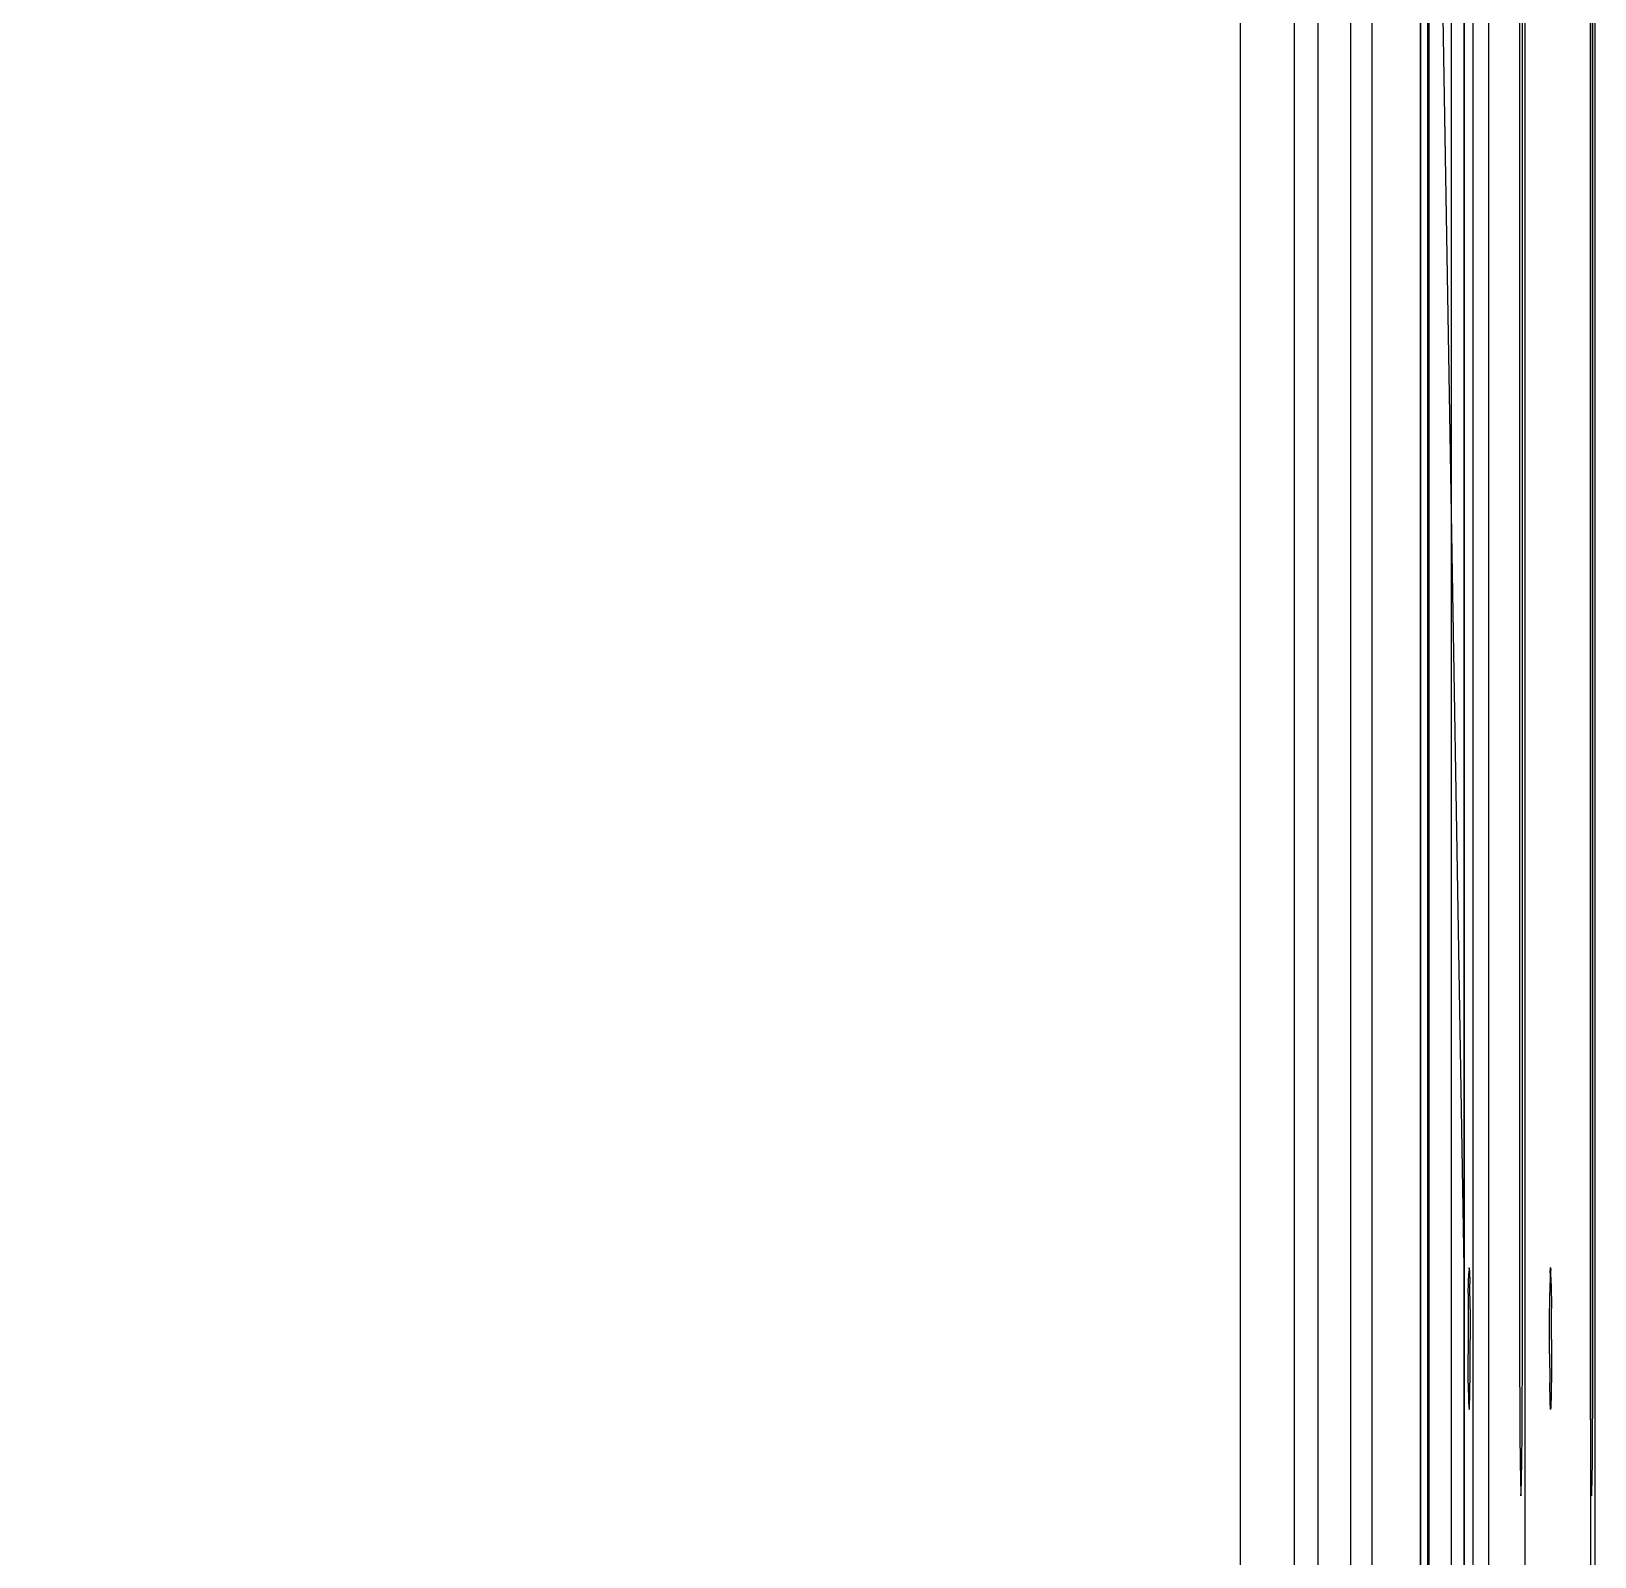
# Model space of a CAD drawing. Extents: x 2903 to 3133, y -1117 to -811.
# Drawn here: x 3055.8 to 3133.3, y -962 to -886.4 of the extents above; entities that cross this region are included whole.
import ezdxf

# ---------------------------------------------------------------- set-up
doc = ezdxf.new("R2010")
doc.units = 0
doc.header["$MEASUREMENT"] = 0
for name, color, linetype in [('Layer1', 252, 'CONTINUOUS'), ('Layer2', 252, 'CONTINUOUS'), ('Layer3', 254, 'CONTINUOUS')]:
    doc.layers.add(name, color=color, linetype=linetype)

msp = doc.modelspace()

# ---------------------------------------------------------------- linework, layer by layer
at = {"layer": 'Layer1', "linetype": 'Continuous'}
for points, invisible_edges in [([(3132.227, -1113.873, 221.005), (3126.853, -1082.669, 221.005), (3126.853, -845.086, 221.005), (3132.227, -813.881, 221.005)], 15), ([(3132.227, -813.881, 221.005), (3128.228, -813.881, 221.005), (3128.228, -950.97, 221.005), (3132.227, -950.97, 221.005)], 15), ([(3132.613, -1113.874, 220.928), (3132.226, -1113.874, 221.005), (3132.226, -813.881, 221.005), (3132.613, -813.881, 220.928)], 15), ([(3132.613, -950.97, 220.928), (3132.227, -950.97, 221.005), (3132.227, -813.881, 221.005), (3132.613, -813.881, 220.928)], 15), ([(3132.613, -813.881, 220.928), (3132.94, -813.881, 220.708), (3132.94, -1113.874, 220.708), (3132.613, -1113.874, 220.928)], 15), ([(3132.613, -813.881, 220.928), (3132.94, -813.881, 220.708), (3132.94, -950.97, 220.708), (3132.613, -950.97, 220.928)], 15), ([(3132.94, -1113.874, 220.708), (3133.157, -1113.874, 220.379), (3133.157, -813.881, 220.379), (3132.94, -813.881, 220.708)], 15), ([(3132.94, -950.97, 220.708), (3132.94, -813.881, 220.708), (3133.157, -813.881, 220.379), (3133.157, -950.97, 220.379)], 15), ([(3133.157, -813.881, 220.379), (3133.231, -813.881, 219.993), (3133.231, -1113.874, 219.993), (3133.157, -1113.874, 220.379)], 15), ([(3133.157, -950.97, 220.379), (3133.157, -813.881, 220.379), (3133.231, -813.881, 219.993), (3133.231, -950.97, 219.993)], 15), ([(3132.087, -829.763, 202.932), (3127.373, -829.763, 202.932), (3127.373, -949.619, 202.932), (3129.223, -949.619, 202.932)], 15), ([(3132.586, -829.778, 203.065), (3132.087, -829.763, 202.932), (3129.223, -949.619, 202.932), (3132.087, -950.97, 202.932)], 15), ([(3129.597, -950.97, 203.928), (3129.738, -950.97, 219.993), (3129.738, -829.869, 219.993), (3129.597, -829.869, 203.928)], 5), ([(3132.087, -950.97, 202.932), (3132.454, -950.97, 203.002), (3132.953, -829.816, 203.429), (3132.586, -829.778, 203.065)], 15), ([(3132.953, -829.816, 203.429), (3132.953, -829.816, 203.429), (3132.586, -950.97, 203.065), (3132.454, -950.97, 203.002)], 15), ([(3132.793, -950.97, 203.223), (3132.793, -950.97, 203.223), (3132.586, -950.97, 203.065), (3132.953, -829.816, 203.429)], 15), ([(3132.793, -950.97, 203.223), (3132.953, -950.97, 203.429), (3133.091, -829.869, 203.928), (3132.953, -829.816, 203.429)], 15), ([(3133.091, -829.869, 203.928), (3133.091, -829.869, 203.928), (3133.091, -950.97, 203.928), (3132.953, -950.97, 203.429)], 15), ([(3133.091, -950.97, 203.928), (3133.231, -950.97, 219.993), (3133.231, -829.869, 219.993), (3133.091, -829.869, 203.928)], 5), ([(3038.153, -831.975, 2.257), (3096.574, -831.972, 2.257), (3038.153, -1095.783, 2.257)], 15), ([(3038.153, -1095.783, 2.257), (3096.575, -1095.783, 2.257), (3096.574, -831.972, 2.257)], 15), ([(3096.574, -831.972, 2.257), (3115.484, -964.024, 2.257), (3096.575, -1095.783, 2.257)], 15), ([(3115.484, -964.024, 2.257), (3115.483, -926.121, 2.257), (3096.574, -831.972, 2.257)], 15), ([(3096.574, -831.972, 2.257), (3115.479, -849.929, 2.257), (3115.483, -926.121, 2.257)], 15), ([(3121.723, -1084.623, 127.493), (3122.81, -1087.048, 130.484), (3122.81, -840.821, 130.482), (3121.723, -843.13, 127.493)], 15), ([(3122.81, -840.821, 130.482), (3124.709, -843.256, 192.624), (3124.71, -1084.499, 192.624), (3122.81, -1087.051, 130.484)], 15), ([(3121.723, -843.13, 127.493), (3121.723, -1084.623, 127.493), (3120.165, -1082.011, 88.684), (3120.165, -845.741, 88.684)], 15), ([(3127.125, -1082.669, 202.631), (3124.71, -1084.499, 192.624), (3124.709, -843.256, 192.624), (3127.125, -845.086, 202.631)], 15), ([(3131.817, -843.881, 202.631), (3131.817, -843.881, 202.631), (3127.125, -845.086, 202.631), (3127.125, -1082.669, 202.631)], 15), ([(3127.298, -950.97, 220.379), (3127.224, -950.97, 219.993), (3127.224, -844.705, 219.993), (3127.284, -844.705, 220.342)], 15), ([(3127.515, -844.705, 220.708), (3127.284, -844.705, 220.342), (3127.298, -950.97, 220.38), (3127.515, -950.97, 220.708)], 15), ([(3127.842, -950.97, 220.928), (3127.515, -950.97, 220.708), (3127.515, -844.705, 220.708), (3127.879, -844.705, 220.943)], 15), ([(3128.228, -844.705, 221.005), (3127.879, -844.705, 220.943), (3127.842, -950.97, 220.928), (3128.228, -950.97, 221.005)], 15), ([(3125.117, -845.087, 221.005), (3127.125, -845.086, 202.631), (3127.125, -947.669, 202.631), (3126.995, -947.693, 212.038)], 15), ([(3126.853, -947.694, 221.005), (3126.853, -947.694, 221.005), (3125.117, -845.087, 221.005), (3126.853, -845.086, 221.005)], 15), ([(3126.995, -947.693, 212.038), (3126.995, -947.693, 212.038), (3126.853, -947.694, 221.005), (3125.117, -845.087, 221.005)], 10), ([(3119.007, -1081.654, 84.87), (3119.007, -846.099, 84.87), (3117.475, -848.667, 46.709), (3117.475, -1079.086, 46.709)], 15), ([(3119.007, -846.099, 84.87), (3120.165, -845.741, 88.684), (3120.165, -1082.011, 88.684), (3119.007, -1081.654, 84.87)], 15), ([(3115.479, -849.926, 21.199), (3115.479, -1077.826, 21.199), (3116.211, -1079.217, 42.807), (3116.211, -848.536, 42.807)], 15), ([(3116.211, -1079.217, 42.807), (3117.475, -1079.086, 46.709), (3117.475, -848.667, 46.709), (3116.211, -848.536, 42.807)], 15), ([(3115.479, -849.926, 21.083), (3115.479, -1077.826, 21.083), (3115.479, -1077.826, 2.257), (3115.479, -849.926, 2.257)], 15), ([(3126.853, -947.693, 221.005), (3126.853, -980.352, 221.005), (3126.943, -976.882, 215.552), (3126.943, -951.139, 215.552)], 14), ([(3126.853, -947.693, 221.005), (3126.853, -947.693, 221.005), (3126.949, -949.559, 215.141), (3126.943, -951.164, 215.552)], 15), ([(3126.853, -947.693, 221.005), (3126.853, -947.693, 221.005), (3126.962, -948.474, 214.247), (3126.949, -949.559, 215.141)], 15), ([(3126.995, -947.693, 212.038), (3126.982, -947.795, 212.876), (3126.962, -948.474, 214.247), (3126.853, -947.693, 221.005)], 15), ([(3126.982, -947.795, 212.876), (3131.017, -947.782, 212.876), (3130.997, -948.462, 214.247), (3126.962, -948.474, 214.247)], 15), ([(3131.03, -947.681, 212.038), (3131.017, -947.782, 212.876), (3126.982, -947.795, 212.876), (3126.995, -947.693, 212.038)], 15), ([(3127.125, -947.669, 202.631), (3127.125, -947.669, 202.631), (3127.018, -948.061, 210.472), (3126.995, -947.693, 212.038)], 15), ([(3126.995, -947.693, 212.038), (3127.018, -948.061, 210.472), (3131.052, -948.049, 210.472), (3131.03, -947.681, 212.038)], 15), ([(3127.046, -950.445, 208.608), (3127.035, -949.007, 209.298), (3127.018, -948.061, 210.472), (3127.125, -947.669, 202.631)], 15), ([(3127.125, -947.669, 202.631), (3127.046, -950.445, 208.608), (3127.046, -977.6, 208.608), (3127.142, -980.352, 202.361)], 15), ([(3127.077, -947.959, 210.705), (3131.112, -947.946, 210.705), (3131.131, -947.684, 212.037), (3127.096, -947.696, 212.037)], 5), ([(3131.131, -947.684, 212.037), (3131.145, -947.804, 212.948), (3127.11, -947.816, 212.948), (3127.096, -947.696, 212.037)], 10), ([(3130.346, -947.693, 221.005), (3130.346, -980.352, 221.005), (3130.436, -976.882, 215.552), (3130.436, -951.139, 215.552)], 15), ([(3130.618, -947.669, 202.631), (3130.539, -950.445, 208.608), (3130.539, -977.6, 208.608), (3130.635, -980.352, 202.361)], 15), ([(3126.949, -949.559, 215.141), (3126.962, -948.474, 214.247), (3130.997, -948.462, 214.247), (3130.984, -949.547, 215.141)], 15), ([(3127.018, -948.061, 210.472), (3127.035, -949.007, 209.298), (3131.07, -948.995, 209.298), (3131.052, -948.049, 210.472)], 15), ([(3131.092, -948.916, 209.365), (3127.057, -948.929, 209.365), (3127.077, -947.959, 210.705), (3131.112, -947.946, 210.705)], 5), ([(3131.145, -947.804, 212.948), (3127.11, -947.816, 212.948), (3127.13, -948.494, 214.267), (3131.164, -948.482, 214.267)], 5), ([(3131.164, -948.482, 214.267), (3131.178, -949.714, 215.223), (3127.144, -949.726, 215.223), (3127.13, -948.494, 214.267)], 10), ([(3127.046, -950.445, 208.608), (3127.035, -949.007, 209.298), (3131.07, -948.995, 209.298), (3131.08, -950.433, 208.608)], 15), ([(3127.057, -948.929, 209.365), (3127.046, -950.445, 208.608), (3131.08, -950.433, 208.608), (3131.092, -948.916, 209.365)], 10), ([(3126.943, -951.164, 215.552), (3126.949, -949.559, 215.141), (3130.984, -949.547, 215.141), (3130.978, -951.151, 215.552)], 15), ([(3131.183, -951.242, 215.551), (3131.178, -949.714, 215.223), (3127.144, -949.726, 215.223), (3127.149, -951.254, 215.551)], 10), ([(3127.373, -949.619, 202.932), (3127.373, -949.619, 202.932), (3129.224, -952.208, 203.018), (3127.373, -952.613, 202.981)], 15), ([(3127.373, -949.619, 202.932), (3127.373, -949.619, 202.932), (3129.224, -952.208, 203.018)], 15), ([(3127.373, -949.619, 202.932), (3127.373, -949.619, 202.932), (3129.223, -949.619, 202.932), (3129.224, -952.208, 203.018)], 15), ([(3132.088, -952.734, 203.111), (3132.087, -950.97, 202.932), (3129.223, -949.619, 202.932), (3129.224, -952.208, 203.018)], 15), ([(3131.08, -951.961, 208.608), (3131.08, -950.433, 208.608), (3127.046, -950.445, 208.608), (3127.046, -951.973, 208.608)], 15), ([(3127.046, -950.445, 208.608), (3127.046, -951.973, 208.607), (3131.08, -951.961, 208.607), (3131.08, -950.433, 208.608)], 10), ([(3126.943, -951.164, 215.552), (3126.948, -952.692, 215.223), (3130.983, -952.679, 215.223), (3130.978, -951.151, 215.552)], 15), ([(3126.948, -975.354, 215.223), (3126.943, -976.882, 215.552), (3126.943, -951.164, 215.552), (3126.948, -952.692, 215.223)], 15), ([(3131.183, -951.242, 215.551), (3131.177, -952.847, 215.141), (3127.143, -952.859, 215.141), (3127.149, -951.254, 215.551)], 10), ([(3127.298, -950.97, 220.379), (3127.224, -950.97, 219.993), (3127.226, -952.687, 219.807), (3127.294, -952.61, 220.199)], 15), ([(3127.515, -950.97, 220.708), (3127.298, -950.97, 220.379), (3127.294, -952.61, 220.199), (3127.517, -952.677, 220.536)], 15), ([(3127.842, -950.97, 220.928), (3127.858, -952.721, 220.757), (3127.517, -952.677, 220.536), (3127.515, -950.97, 220.708)], 15), ([(3128.228, -950.97, 221.005), (3128.23, -952.734, 220.827), (3127.858, -952.721, 220.757), (3127.842, -950.97, 220.928)], 15), ([(3132.227, -950.97, 221.005), (3132.225, -952.734, 220.827), (3128.23, -952.734, 220.827), (3128.228, -950.97, 221.005)], 15), ([(3129.597, -950.97, 203.928), (3129.599, -952.767, 204.131), (3129.736, -952.687, 219.807), (3129.738, -950.97, 219.993)], 10), ([(3130.441, -975.354, 215.223), (3130.436, -976.882, 215.552), (3130.436, -951.164, 215.552), (3130.441, -952.692, 215.223)], 15), ([(3132.088, -952.734, 203.111), (3132.088, -952.734, 203.111), (3132.087, -950.97, 202.932), (3132.454, -950.97, 203.002)], 15), ([(3132.088, -952.734, 203.111), (3132.088, -952.734, 203.111), (3132.456, -952.72, 203.179), (3132.454, -950.97, 203.002)], 15), ([(3132.613, -950.97, 220.928), (3132.597, -952.721, 220.757), (3132.225, -952.734, 220.827), (3132.227, -950.97, 221.005)], 15), ([(3132.454, -950.97, 203.002), (3132.454, -950.97, 203.002), (3132.586, -950.97, 203.065), (3132.456, -952.72, 203.179)], 15), ([(3132.456, -952.72, 203.179), (3132.456, -952.72, 203.179), (3132.795, -952.676, 203.396), (3132.586, -950.97, 203.065)], 15), ([(3132.586, -950.97, 203.065), (3132.586, -950.97, 203.065), (3132.793, -950.97, 203.223), (3132.795, -952.676, 203.396)], 15), ([(3132.94, -950.97, 220.708), (3132.938, -952.677, 220.536), (3132.597, -952.721, 220.757), (3132.613, -950.97, 220.928)], 15), ([(3132.795, -952.676, 203.396), (3132.795, -952.676, 203.396), (3132.953, -950.97, 203.429), (3132.793, -950.97, 203.223)], 15), ([(3132.795, -952.676, 203.396), (3132.795, -952.676, 203.396), (3132.953, -950.97, 203.429), (3133.019, -952.61, 203.726)], 15), ([(3132.938, -952.677, 220.536), (3133.161, -952.61, 220.199), (3133.157, -950.97, 220.379), (3132.94, -950.97, 220.708)], 15), ([(3132.953, -950.97, 203.429), (3132.953, -950.97, 203.429), (3133.091, -950.97, 203.928), (3133.019, -952.61, 203.726)], 15), ([(3133.019, -952.61, 203.726), (3133.019, -952.61, 203.726), (3133.091, -950.97, 203.928), (3133.092, -952.767, 204.131)], 15), ([(3133.091, -950.97, 203.928), (3133.092, -952.767, 204.131), (3133.229, -952.687, 219.807), (3133.231, -950.97, 219.993)], 10), ([(3133.161, -952.61, 220.199), (3133.229, -952.687, 219.807), (3133.231, -950.97, 219.993), (3133.157, -950.97, 220.379)], 15), ([(3127.034, -953.465, 209.366), (3127.046, -951.949, 208.608), (3127.046, -976.072, 208.608), (3127.034, -974.556, 209.366)], 15), ([(3131.069, -953.477, 209.366), (3131.08, -951.961, 208.608), (3127.046, -951.973, 208.608), (3127.034, -953.489, 209.366)], 15), ([(3127.034, -953.489, 209.366), (3127.046, -951.973, 208.608), (3127.046, -976.096, 208.608), (3127.034, -974.58, 209.366)], 15), ([(3131.08, -951.961, 208.607), (3131.091, -953.399, 209.298), (3127.057, -953.411, 209.298), (3127.046, -951.973, 208.607)], 10), ([(3127.373, -952.613, 202.981), (3127.373, -952.613, 202.981), (3129.224, -952.208, 203.018), (3129.226, -953.423, 203.272)], 15), ([(3129.226, -953.423, 203.272), (3132.089, -953.421, 203.278), (3132.088, -952.734, 203.111), (3129.224, -952.208, 203.018)], 15), ([(3130.527, -953.465, 209.366), (3130.539, -951.949, 208.608), (3130.539, -976.072, 208.608), (3130.527, -974.556, 209.366)], 15), ([(3126.962, -953.923, 214.268), (3126.948, -952.692, 215.223), (3130.983, -952.679, 215.223), (3130.997, -953.911, 214.268)], 15), ([(3126.948, -952.692, 215.223), (3126.962, -953.923, 214.268), (3126.962, -974.122, 214.268), (3126.948, -975.354, 215.223)], 15), ([(3126.948, -952.692, 215.223), (3126.962, -953.923, 214.268), (3126.962, -974.122, 214.268), (3126.948, -975.354, 215.223)], 15), ([(3131.177, -952.847, 215.141), (3131.164, -953.932, 214.246), (3127.13, -953.944, 214.246), (3127.143, -952.859, 215.141)], 10), ([(3127.294, -952.61, 220.199), (3127.226, -952.687, 219.807), (3127.231, -954.401, 219.223), (3127.298, -954.185, 219.717)], 15), ([(3127.298, -954.185, 219.717), (3127.521, -954.316, 220.034), (3127.517, -952.677, 220.536), (3127.294, -952.61, 220.199)], 15), ([(3127.373, -952.613, 202.981), (3127.373, -952.613, 202.981), (3127.358, -954.309, 204.655), (3127.506, -954.85, 204.337)], 15), ([(3129.229, -954.345, 203.586), (3129.229, -954.345, 203.586), (3129.226, -953.423, 203.272), (3127.373, -952.613, 202.981)], 15), ([(3129.229, -954.345, 203.586), (3127.373, -952.613, 202.981), (3128.36, -955.331, 204.054), (3129.233, -955.331, 204.054)], 15), ([(3127.373, -952.613, 202.981), (3127.855, -955.194, 204.135), (3128.252, -955.325, 204.058), (3128.36, -955.331, 204.054)], 15), ([(3127.373, -952.613, 202.981), (3127.506, -954.85, 204.337), (3127.649, -955.032, 204.23), (3127.855, -955.194, 204.135)], 15), ([(3127.521, -954.316, 220.034), (3127.862, -954.401, 220.243), (3127.858, -952.721, 220.757), (3127.517, -952.677, 220.536)], 15), ([(3127.858, -952.721, 220.757), (3128.23, -952.734, 220.827), (3128.234, -954.427, 220.309), (3127.862, -954.401, 220.243)], 15), ([(3132.225, -952.734, 220.827), (3132.221, -954.427, 220.309), (3128.234, -954.427, 220.309), (3128.23, -952.734, 220.827)], 15), ([(3129.599, -952.767, 204.131), (3129.605, -954.475, 204.733), (3129.731, -954.401, 219.223), (3129.736, -952.687, 219.807)], 10), ([(3130.441, -952.692, 215.223), (3130.455, -953.923, 214.268), (3130.455, -974.122, 214.268), (3130.441, -975.354, 215.223)], 15), ([(3132.088, -952.734, 203.111), (3132.088, -952.734, 203.111), (3132.456, -952.72, 203.179), (3132.089, -953.421, 203.278)], 15), ([(3132.456, -952.72, 203.179), (3132.456, -952.72, 203.179), (3132.089, -953.421, 203.278), (3132.46, -954.399, 203.693)], 15), ([(3132.593, -954.401, 220.243), (3132.221, -954.427, 220.309), (3132.225, -952.734, 220.827), (3132.597, -952.721, 220.757)], 15), ([(3132.456, -952.72, 203.179), (3132.456, -952.72, 203.179), (3132.795, -952.676, 203.396), (3132.46, -954.399, 203.693)], 15), ([(3132.46, -954.399, 203.693), (3132.46, -954.399, 203.693), (3132.799, -954.313, 203.896), (3132.795, -952.676, 203.396)], 15), ([(3132.938, -952.677, 220.536), (3132.597, -952.721, 220.757), (3132.593, -954.401, 220.243), (3132.934, -954.316, 220.034)], 15), ([(3132.795, -952.676, 203.396), (3132.795, -952.676, 203.396), (3133.019, -952.61, 203.726), (3132.799, -954.313, 203.896)], 15), ([(3133.019, -952.61, 203.726), (3133.019, -952.61, 203.726), (3133.023, -954.184, 204.207), (3132.799, -954.313, 203.896)], 15), ([(3133.161, -952.61, 220.199), (3132.938, -952.677, 220.536), (3132.934, -954.316, 220.034), (3133.157, -954.185, 219.717)], 15), ([(3133.019, -952.61, 203.726), (3133.019, -952.61, 203.726), (3133.092, -952.767, 204.131), (3133.023, -954.184, 204.207)], 15), ([(3133.092, -952.767, 204.131), (3133.092, -952.767, 204.131), (3133.023, -954.184, 204.207), (3133.098, -954.475, 204.733)], 15), ([(3133.092, -952.767, 204.131), (3133.098, -954.475, 204.733), (3133.224, -954.401, 219.223), (3133.229, -952.687, 219.807)], 10), ([(3133.157, -954.185, 219.717), (3133.224, -954.401, 219.223), (3133.229, -952.687, 219.807), (3133.161, -952.61, 220.199)], 15), ([(3126.981, -954.602, 212.948), (3131.016, -954.589, 212.948), (3130.997, -953.911, 214.268), (3126.962, -953.923, 214.268)], 15), ([(3126.981, -973.444, 212.948), (3126.962, -974.122, 214.268), (3126.962, -953.923, 214.268), (3126.981, -954.602, 212.948)], 15), ([(3127.034, -953.489, 209.366), (3131.069, -953.477, 209.366), (3131.049, -954.447, 210.706), (3127.015, -954.459, 210.706)], 15), ([(3127.034, -953.489, 209.366), (3127.015, -954.459, 210.706), (3127.015, -973.586, 210.706), (3127.034, -974.556, 209.366)], 15), ([(3131.108, -954.345, 210.472), (3131.091, -953.399, 209.298), (3127.057, -953.411, 209.298), (3127.074, -954.357, 210.472)], 10), ([(3131.144, -954.611, 212.876), (3127.11, -954.623, 212.876), (3127.13, -953.944, 214.246), (3131.164, -953.932, 214.246)], 5), ([(3132.089, -953.421, 203.278), (3129.226, -953.423, 203.272), (3129.229, -954.345, 203.586), (3132.092, -954.427, 203.628)], 15), ([(3130.474, -973.444, 212.948), (3130.455, -974.122, 214.268), (3130.455, -953.923, 214.268), (3130.474, -954.602, 212.948)], 15), ([(3130.527, -953.489, 209.366), (3130.508, -954.459, 210.706), (3130.508, -973.586, 210.706), (3130.527, -974.556, 209.366)], 15), ([(3132.092, -954.427, 203.628), (3132.092, -954.427, 203.628), (3132.089, -953.421, 203.278), (3132.46, -954.399, 203.693)], 15), ([(3126.995, -954.722, 212.038), (3126.981, -954.602, 212.948), (3131.016, -954.589, 212.948), (3131.03, -954.709, 212.038)], 15), ([(3126.995, -954.722, 212.038), (3126.981, -954.602, 212.948), (3126.981, -973.444, 212.948), (3126.995, -973.324, 212.038)], 15), ([(3131.049, -954.447, 210.706), (3127.015, -954.459, 210.706), (3126.995, -954.722, 212.038), (3131.03, -954.709, 212.038)], 15), ([(3127.015, -973.586, 210.706), (3126.995, -973.324, 212.038), (3126.995, -954.722, 212.038), (3127.015, -954.459, 210.706)], 15), ([(3131.131, -954.713, 212.037), (3131.108, -954.345, 210.472), (3127.074, -954.357, 210.472), (3127.097, -954.725, 212.037)], 10), ([(3127.097, -954.725, 212.037), (3127.11, -954.623, 212.876), (3131.144, -954.611, 212.876), (3131.131, -954.713, 212.037)], 10), ([(3127.298, -954.185, 219.717), (3127.231, -954.401, 219.223), (3127.239, -955.94, 218.27), (3127.304, -955.638, 218.944)], 15), ([(3127.521, -954.316, 220.034), (3127.298, -954.185, 219.717), (3127.304, -955.638, 218.944), (3127.527, -955.827, 219.23)], 15), ([(3127.506, -954.85, 204.337), (3127.506, -954.85, 204.337), (3127.358, -954.309, 204.655), (3127.35, -955.879, 205.603)], 15), ([(3127.862, -954.401, 220.243), (3127.521, -954.316, 220.034), (3127.527, -955.827, 219.23), (3127.869, -955.951, 219.418)], 15), ([(3128.24, -955.989, 219.478), (3128.234, -954.427, 220.309), (3127.862, -954.401, 220.243), (3127.869, -955.951, 219.418)], 15), ([(3132.215, -955.989, 219.478), (3132.221, -954.427, 220.309), (3128.234, -954.427, 220.309), (3128.24, -955.989, 219.478)], 15), ([(3129.229, -954.345, 203.586), (3132.092, -954.427, 203.628), (3132.098, -955.989, 204.46), (3129.233, -955.331, 204.054)], 15), ([(3129.605, -954.475, 204.733), (3129.613, -956.004, 205.701), (3129.723, -955.94, 218.27), (3129.731, -954.401, 219.223)], 10), ([(3130.488, -954.722, 212.038), (3130.474, -954.602, 212.948), (3130.474, -973.444, 212.948), (3130.488, -973.324, 212.038)], 15), ([(3130.508, -973.586, 210.706), (3130.488, -973.324, 212.038), (3130.488, -954.722, 212.038), (3130.508, -954.459, 210.706)], 15), ([(3132.46, -954.399, 203.693), (3132.092, -954.427, 203.628), (3132.098, -955.989, 204.46), (3132.467, -955.949, 204.517)], 15), ([(3132.586, -955.951, 219.418), (3132.593, -954.401, 220.243), (3132.221, -954.427, 220.309), (3132.215, -955.989, 219.478)], 15), ([(3132.799, -954.313, 203.896), (3132.46, -954.399, 203.693), (3132.467, -955.949, 204.517), (3132.806, -955.824, 204.7)], 15), ([(3132.586, -955.951, 219.418), (3132.927, -955.827, 219.23), (3132.934, -954.316, 220.034), (3132.593, -954.401, 220.243)], 15), ([(3132.799, -954.313, 203.896), (3132.806, -955.824, 204.7), (3133.03, -955.636, 204.98), (3133.023, -954.184, 204.207)], 15), ([(3132.927, -955.827, 219.23), (3133.151, -955.638, 218.944), (3133.157, -954.185, 219.717), (3132.934, -954.316, 220.034)], 15), ([(3133.03, -955.636, 204.98), (3133.106, -956.004, 205.701), (3133.098, -954.475, 204.733), (3133.023, -954.184, 204.207)], 15), ([(3133.098, -954.475, 204.733), (3133.106, -956.004, 205.701), (3133.216, -955.94, 218.27), (3133.224, -954.401, 219.223)], 10), ([(3133.151, -955.638, 218.944), (3133.216, -955.94, 218.27), (3133.224, -954.401, 219.223), (3133.157, -954.185, 219.717)], 15), ([(3127.506, -954.85, 204.337), (3127.506, -954.85, 204.337), (3127.425, -955.594, 204.95), (3127.35, -955.879, 205.603)], 15), ([(3127.506, -954.85, 204.337), (3127.649, -955.032, 204.23), (3127.649, -955.781, 204.669), (3127.425, -955.594, 204.95)], 15), ([(3127.649, -955.032, 204.23), (3127.855, -955.194, 204.135), (3127.989, -955.904, 204.485), (3127.649, -955.781, 204.669)], 15), ([(3127.855, -955.194, 204.135), (3128.252, -955.325, 204.058), (3128.357, -955.944, 204.428), (3127.989, -955.904, 204.485)], 15), ([(3128.252, -955.325, 204.058), (3128.252, -955.325, 204.058), (3128.36, -955.331, 204.054), (3128.357, -955.944, 204.428)], 15), ([(3132.107, -957.36, 205.579), (3132.098, -955.989, 204.46), (3128.36, -955.331, 204.054), (3128.357, -955.944, 204.428)], 15), ([(3132.098, -955.989, 204.46), (3132.098, -955.989, 204.46), (3129.233, -955.331, 204.054), (3128.36, -955.331, 204.054)], 15), ([(3127.304, -955.638, 218.944), (3127.239, -955.94, 218.27), (3127.25, -957.227, 216.997)], 15), ([(3127.304, -955.638, 218.944), (3127.313, -956.912, 217.903), (3127.324, -957.953, 216.627), (3127.25, -957.227, 216.997)], 15), ([(3127.304, -955.638, 218.944), (3127.527, -955.827, 219.23), (3127.537, -957.153, 218.146), (3127.313, -956.912, 217.903)], 15), ([(3127.338, -957.278, 206.988), (3127.405, -957.951, 207.295), (3127.416, -956.91, 206.021), (3127.35, -955.879, 205.603)], 15), ([(3127.416, -956.91, 206.021), (3127.35, -955.879, 205.603), (3127.425, -955.594, 204.95)], 15), ([(3127.649, -955.781, 204.669), (3127.64, -957.15, 205.782), (3127.416, -956.91, 206.021), (3127.425, -955.594, 204.95)], 15), ([(3127.527, -955.827, 219.23), (3127.869, -955.951, 219.418), (3127.878, -957.311, 218.307), (3127.537, -957.153, 218.146)], 15), ([(3127.98, -957.309, 205.627), (3127.64, -957.15, 205.782), (3127.649, -955.781, 204.669), (3127.989, -955.904, 204.485)], 15), ([(3127.869, -955.951, 219.418), (3128.24, -955.989, 219.478), (3128.249, -957.36, 218.359), (3127.878, -957.311, 218.307)], 15), ([(3128.357, -955.944, 204.428), (3127.989, -955.904, 204.485), (3127.98, -957.309, 205.627), (3128.348, -957.36, 205.579)], 15), ([(3128.249, -957.36, 218.359), (3128.24, -955.989, 219.478), (3132.215, -955.989, 219.478), (3132.206, -957.36, 218.359)], 15), ([(3128.357, -955.944, 204.428), (3128.348, -957.36, 205.579), (3132.118, -958.479, 206.951), (3132.107, -957.36, 205.579)], 15), ([(3129.613, -956.004, 205.701), (3129.624, -957.278, 206.988), (3129.712, -957.227, 216.997), (3129.723, -955.94, 218.27)], 10), ([(3132.107, -957.36, 205.579), (3132.475, -957.309, 205.627), (3132.467, -955.949, 204.517), (3132.098, -955.989, 204.46)], 15), ([(3132.577, -957.311, 218.307), (3132.206, -957.36, 218.359), (3132.215, -955.989, 219.478), (3132.586, -955.951, 219.418)], 15), ([(3132.467, -955.949, 204.517), (3132.806, -955.824, 204.7), (3132.815, -957.15, 205.782), (3132.475, -957.309, 205.627)], 15), ([(3132.918, -957.153, 218.146), (3132.577, -957.311, 218.307), (3132.586, -955.951, 219.418), (3132.927, -955.827, 219.23)], 15), ([(3133.03, -955.636, 204.98), (3133.039, -956.91, 206.021), (3132.815, -957.15, 205.782), (3132.806, -955.824, 204.7)], 15), ([(3133.142, -956.912, 217.903), (3132.918, -957.153, 218.146), (3132.927, -955.827, 219.23), (3133.151, -955.638, 218.944)], 15), ([(3133.03, -955.636, 204.98), (3133.03, -955.636, 204.98), (3133.106, -956.004, 205.701), (3133.039, -956.91, 206.021)], 15), ([(3133.106, -956.004, 205.701), (3133.039, -956.91, 206.021), (3133.05, -957.951, 207.295), (3133.117, -957.278, 206.988)], 15), ([(3133.106, -956.004, 205.701), (3133.117, -957.278, 206.988), (3133.205, -957.227, 216.997), (3133.216, -955.94, 218.27)], 10), ([(3133.205, -957.227, 216.997), (3133.131, -957.953, 216.627), (3133.142, -956.912, 217.903), (3133.151, -955.638, 218.944)], 15), ([(3133.205, -957.227, 216.997), (3133.205, -957.227, 216.997), (3133.216, -955.94, 218.27), (3133.151, -955.638, 218.944)], 15), ([(3127.313, -956.912, 217.903), (3127.537, -957.153, 218.146), (3127.548, -958.236, 216.819), (3127.324, -957.953, 216.627)], 15), ([(3127.405, -957.951, 207.295), (3127.629, -958.233, 207.109), (3127.64, -957.15, 205.782), (3127.416, -956.91, 206.021)], 15), ([(3133.039, -956.91, 206.021), (3132.815, -957.15, 205.782), (3132.826, -958.233, 207.109), (3133.05, -957.951, 207.295)], 15), ([(3133.131, -957.953, 216.627), (3132.907, -958.236, 216.819), (3132.918, -957.153, 218.146), (3133.142, -956.912, 217.903)], 15), ([(3127.25, -957.227, 216.997), (3127.324, -957.953, 216.627), (3127.337, -958.725, 215.173), (3127.264, -958.196, 215.467)], 15), ([(3127.393, -958.724, 208.749), (3127.324, -958.232, 208.527), (3127.338, -957.278, 206.988), (3127.405, -957.951, 207.295)], 15), ([(3127.537, -957.153, 218.146), (3127.878, -957.311, 218.307), (3127.889, -958.422, 216.946), (3127.548, -958.236, 216.819)], 15), ([(3127.629, -958.233, 207.109), (3127.969, -958.419, 206.987), (3127.98, -957.309, 205.627), (3127.64, -957.15, 205.782)], 15), ([(3127.878, -957.311, 218.307), (3128.249, -957.36, 218.359), (3128.259, -958.479, 216.987), (3127.889, -958.422, 216.946)], 15), ([(3128.337, -958.479, 206.951), (3127.969, -958.419, 206.987), (3127.98, -957.309, 205.627), (3128.348, -957.36, 205.579)], 15), ([(3132.206, -957.36, 218.359), (3132.196, -958.479, 216.987), (3128.259, -958.479, 216.987), (3128.249, -957.36, 218.359)], 15), ([(3132.118, -958.479, 206.951), (3132.118, -958.479, 206.951), (3128.337, -958.479, 206.951), (3128.348, -957.36, 205.579)], 15), ([(3129.624, -957.278, 206.988), (3129.638, -958.232, 208.527), (3129.698, -958.196, 215.467), (3129.712, -957.227, 216.997)], 10), ([(3132.107, -957.36, 205.579), (3132.475, -957.309, 205.627), (3132.486, -958.419, 206.987), (3132.118, -958.479, 206.951)], 15), ([(3132.566, -958.422, 216.946), (3132.196, -958.479, 216.987), (3132.206, -957.36, 218.359), (3132.577, -957.311, 218.307)], 15), ([(3132.815, -957.15, 205.782), (3132.475, -957.309, 205.627), (3132.486, -958.419, 206.987), (3132.826, -958.233, 207.109)], 15), ([(3132.907, -958.236, 216.819), (3132.566, -958.422, 216.946), (3132.577, -957.311, 218.307), (3132.918, -957.153, 218.146)], 15), ([(3133.05, -957.951, 207.295), (3133.117, -957.278, 206.988), (3133.131, -958.232, 208.527), (3133.062, -958.724, 208.749)], 15), ([(3133.117, -957.278, 206.988), (3133.131, -958.232, 208.527), (3133.191, -958.196, 215.467), (3133.205, -957.227, 216.997)], 10), ([(3133.191, -958.196, 215.467), (3133.118, -958.725, 215.173), (3133.131, -957.953, 216.627), (3133.205, -957.227, 216.997)], 15), ([(3127.264, -958.196, 215.467), (3127.337, -958.725, 215.173), (3127.351, -959.206, 213.598), (3127.279, -958.798, 213.76)], 15), ([(3127.379, -959.206, 210.323), (3127.309, -958.816, 210.241), (3127.324, -958.232, 208.527), (3127.393, -958.724, 208.749)], 15), ([(3127.548, -958.236, 216.819), (3127.324, -957.953, 216.627), (3127.337, -958.725, 215.173), (3127.56, -959.04, 215.305)], 15), ([(3127.393, -958.724, 208.749), (3127.616, -959.038, 208.621), (3127.629, -958.233, 207.109), (3127.405, -957.951, 207.295)], 15), ([(3127.548, -958.236, 216.819), (3127.889, -958.422, 216.946), (3127.901, -959.246, 215.394), (3127.56, -959.04, 215.305)], 15), ([(3127.956, -959.244, 208.538), (3127.969, -958.419, 206.987), (3127.629, -958.233, 207.109), (3127.616, -959.038, 208.621)], 15), ([(3128.259, -958.479, 216.987), (3127.889, -958.422, 216.946), (3127.901, -959.246, 215.394), (3128.271, -959.31, 215.424)], 15), ([(3128.325, -959.31, 208.514), (3127.956, -959.244, 208.538), (3127.969, -958.419, 206.987), (3128.337, -958.479, 206.951)], 15), ([(3128.259, -958.479, 216.987), (3128.271, -959.31, 215.424), (3132.183, -959.31, 215.424), (3132.196, -958.479, 216.987)], 15), ([(3128.325, -959.31, 208.514), (3128.337, -958.479, 206.951), (3132.118, -958.479, 206.951), (3132.13, -959.31, 208.514)], 15), ([(3129.638, -958.232, 208.527), (3129.653, -958.816, 210.241), (3129.683, -958.798, 213.76), (3129.698, -958.196, 215.467)], 10), ([(3132.118, -958.479, 206.951), (3132.486, -958.419, 206.987), (3132.499, -959.244, 208.538), (3132.13, -959.31, 208.514)], 15), ([(3132.183, -959.31, 215.424), (3132.554, -959.246, 215.394), (3132.566, -958.422, 216.946), (3132.196, -958.479, 216.987)], 15), ([(3132.839, -959.038, 208.621), (3132.826, -958.233, 207.109), (3132.486, -958.419, 206.987), (3132.499, -959.244, 208.538)], 15), ([(3132.895, -959.04, 215.305), (3132.554, -959.246, 215.394), (3132.566, -958.422, 216.946), (3132.907, -958.236, 216.819)], 15), ([(3133.05, -957.951, 207.295), (3132.826, -958.233, 207.109), (3132.839, -959.038, 208.621), (3133.062, -958.724, 208.749)], 15), ([(3132.895, -959.04, 215.305), (3133.118, -958.725, 215.173), (3133.131, -957.953, 216.627), (3132.907, -958.236, 216.819)], 15), ([(3133.062, -958.724, 208.749), (3133.131, -958.232, 208.527), (3133.146, -958.816, 210.241), (3133.076, -959.206, 210.323)], 15), ([(3133.176, -958.798, 213.76), (3133.104, -959.206, 213.598), (3133.118, -958.725, 215.173), (3133.191, -958.196, 215.467)], 15), ([(3133.131, -958.232, 208.527), (3133.146, -958.816, 210.241), (3133.176, -958.798, 213.76), (3133.191, -958.196, 215.467)], 10), ([(3127.279, -958.798, 213.76), (3127.351, -959.206, 213.598), (3127.365, -959.372, 211.961), (3127.294, -959.002, 211.96)], 15), ([(3127.294, -959.002, 211.96), (3127.365, -959.372, 211.961), (3127.379, -959.206, 210.323), (3127.309, -958.816, 210.241)], 15), ([(3127.337, -958.725, 215.173), (3127.56, -959.04, 215.305), (3127.574, -959.54, 213.667), (3127.351, -959.206, 213.598)], 15), ([(3127.351, -959.206, 213.598), (3127.574, -959.54, 213.667), (3127.588, -959.712, 211.963), (3127.365, -959.372, 211.961)], 15), ([(3127.379, -959.206, 210.323), (3127.603, -959.539, 210.259), (3127.588, -959.712, 211.963), (3127.365, -959.372, 211.961)], 15), ([(3127.379, -959.206, 210.323), (3127.603, -959.539, 210.259), (3127.616, -959.038, 208.621), (3127.393, -958.724, 208.749)], 15), ([(3127.901, -959.246, 215.394), (3127.56, -959.04, 215.305), (3127.574, -959.54, 213.667), (3127.915, -959.759, 213.713)], 15), ([(3127.943, -959.758, 210.218), (3127.603, -959.539, 210.259), (3127.616, -959.038, 208.621), (3127.956, -959.244, 208.538)], 15), ([(3127.901, -959.246, 215.394), (3128.271, -959.31, 215.424), (3128.285, -959.828, 213.73), (3127.915, -959.759, 213.713)], 15), ([(3127.956, -959.244, 208.538), (3128.325, -959.31, 208.514), (3128.312, -959.828, 210.208), (3127.943, -959.758, 210.218)], 15), ([(3128.285, -959.828, 213.73), (3128.271, -959.31, 215.424), (3132.183, -959.31, 215.424), (3132.17, -959.828, 213.73)], 15), ([(3132.13, -959.31, 208.514), (3128.325, -959.31, 208.514), (3128.312, -959.828, 210.208), (3132.143, -959.828, 210.208)], 15), ([(3129.653, -958.816, 210.241), (3129.653, -958.816, 210.241), (3129.668, -959.002, 211.96), (3129.683, -958.798, 213.76)], 9), ([(3132.512, -959.758, 210.218), (3132.143, -959.828, 210.208), (3132.13, -959.31, 208.514), (3132.499, -959.244, 208.538)], 15), ([(3132.54, -959.759, 213.713), (3132.17, -959.828, 213.73), (3132.183, -959.31, 215.424), (3132.554, -959.246, 215.394)], 15), ([(3132.499, -959.244, 208.538), (3132.839, -959.038, 208.621), (3132.852, -959.539, 210.259), (3132.512, -959.758, 210.218)], 15), ([(3132.54, -959.759, 213.713), (3132.881, -959.54, 213.667), (3132.895, -959.04, 215.305), (3132.554, -959.246, 215.394)], 15), ([(3133.062, -958.724, 208.749), (3132.839, -959.038, 208.621), (3132.852, -959.539, 210.259), (3133.076, -959.206, 210.323)], 15), ([(3133.09, -959.372, 211.961), (3132.867, -959.712, 211.963), (3132.852, -959.539, 210.259), (3133.076, -959.206, 210.323)], 15), ([(3133.09, -959.372, 211.961), (3132.867, -959.712, 211.963), (3132.881, -959.54, 213.667), (3133.104, -959.206, 213.598)], 15), ([(3133.104, -959.206, 213.598), (3132.881, -959.54, 213.667), (3132.895, -959.04, 215.305), (3133.118, -958.725, 215.173)], 15), ([(3133.146, -958.816, 210.241), (3133.076, -959.206, 210.323), (3133.09, -959.372, 211.961), (3133.161, -959.002, 211.96)], 15), ([(3133.161, -959.002, 211.96), (3133.09, -959.372, 211.961), (3133.104, -959.206, 213.598), (3133.176, -958.798, 213.76)], 15), ([(3133.146, -958.816, 210.241), (3133.146, -958.816, 210.241), (3133.161, -959.002, 211.96), (3133.176, -958.798, 213.76)], 9), ([(3127.915, -959.759, 213.713), (3127.574, -959.54, 213.667), (3127.588, -959.712, 211.963), (3127.929, -959.936, 211.966)], 15), ([(3127.588, -959.712, 211.963), (3127.929, -959.936, 211.966), (3127.943, -959.758, 210.218), (3127.603, -959.539, 210.259)], 15), ([(3128.285, -959.828, 213.73), (3127.915, -959.759, 213.713), (3127.929, -959.936, 211.966), (3128.298, -960.006, 211.969)], 15), ([(3127.929, -959.936, 211.966), (3128.298, -960.006, 211.969), (3128.312, -959.828, 210.208), (3127.943, -959.758, 210.218)], 15), ([(3128.298, -960.003, 211.969), (3128.285, -959.828, 213.73), (3132.17, -959.828, 213.73), (3132.157, -960.006, 211.969)], 15), ([(3132.143, -959.828, 210.208), (3128.312, -959.828, 210.208), (3128.298, -960.006, 211.969), (3132.157, -960.006, 211.969)], 15), ([(3132.512, -959.758, 210.218), (3132.143, -959.828, 210.208), (3132.157, -960.006, 211.969), (3132.526, -959.936, 211.966)], 15), ([(3132.157, -960.006, 211.969), (3132.526, -959.936, 211.966), (3132.54, -959.759, 213.713), (3132.17, -959.828, 213.73)], 15), ([(3132.852, -959.539, 210.259), (3132.512, -959.758, 210.218), (3132.526, -959.936, 211.966), (3132.867, -959.712, 211.963)], 15), ([(3132.526, -959.936, 211.966), (3132.867, -959.712, 211.963), (3132.881, -959.54, 213.667), (3132.54, -959.759, 213.713)], 15)]:
    msp.add_3dface(points, dxfattribs=dict(at, invisible_edges=invisible_edges))
at = {"layer": 'Layer2', "linetype": 'Continuous'}
for points, invisible_edges in [([(3125.427, -1083.437, 126.678), (3125.747, -1085.896, 126.815), (3125.747, -841.855, 126.815), (3125.427, -844.314, 126.678)], 15), ([(3125.747, -841.855, 126.815), (3125.886, -841.855, 126.924), (3125.886, -1085.896, 126.924), (3125.747, -1085.896, 126.815)], 15), ([(3125.886, -1085.896, 126.924), (3126.091, -1085.896, 127.195), (3126.091, -841.855, 127.195), (3125.886, -841.855, 126.924)], 15), ([(3126.091, -841.855, 127.195), (3126.202, -841.855, 127.625), (3126.202, -1085.896, 127.625), (3126.091, -1085.896, 127.195)], 15), ([(3131.817, -843.881, 202.631), (3131.817, -843.881, 202.631), (3127.125, -1082.669, 202.631), (3131.817, -1083.874, 202.631)], 15), ([(3128.075, -843.985, 188.903), (3128.075, -843.985, 188.903), (3131.63, -843.881, 188.876), (3131.63, -1083.874, 188.876)], 15), ([(3132.375, -843.88, 189.073), (3131.63, -843.881, 188.876), (3131.63, -1083.874, 188.876), (3132.375, -1083.875, 189.073)], 15), ([(3131.817, -843.881, 202.631), (3132.4, -843.88, 202.514), (3132.4, -1083.875, 202.514), (3131.817, -1083.874, 202.631)], 15), ([(3132.925, -1083.875, 189.614), (3132.375, -1083.875, 189.073), (3132.375, -843.88, 189.073), (3132.925, -843.88, 189.614)], 15), ([(3132.4, -1083.875, 202.514), (3132.892, -1083.875, 202.181), (3132.892, -843.88, 202.181), (3132.4, -843.88, 202.514)], 15), ([(3132.892, -843.88, 202.181), (3133.216, -843.88, 201.683), (3133.216, -1083.875, 201.683), (3132.892, -1083.875, 202.181)], 15), ([(3133.136, -843.88, 190.355), (3132.925, -843.88, 189.614), (3132.925, -1083.875, 189.614), (3133.136, -1083.875, 190.355)], 15), ([(3133.323, -1083.875, 201.099), (3133.136, -1083.875, 190.355), (3133.136, -843.88, 190.355), (3133.323, -843.88, 201.099)], 5), ([(3133.216, -1083.875, 201.683), (3133.323, -1083.875, 201.099), (3133.323, -843.88, 201.099), (3133.216, -843.88, 201.683)], 15), ([(3125.074, -844.315, 126.374), (3125.158, -844.314, 126.514), (3125.074, -1083.437, 126.374), (3125.04, -1083.435, 126.222)], 15), ([(3125.074, -844.315, 126.374), (3125.04, -844.315, 126.222), (3125.04, -1083.435, 126.222)], 15), ([(3125.283, -844.314, 126.62), (3125.158, -844.314, 126.514), (3125.074, -1083.437, 126.374), (3125.158, -1083.437, 126.514)], 15), ([(3125.158, -1083.437, 126.514), (3125.283, -1083.437, 126.62), (3125.427, -844.314, 126.678), (3125.283, -844.314, 126.62)], 15), ([(3125.283, -1083.437, 126.62), (3125.427, -1083.437, 126.678), (3125.427, -844.314, 126.678)], 15), ([(3128.075, -843.985, 188.903), (3128.075, -843.985, 188.903), (3131.63, -1083.874, 188.876), (3128.075, -1083.767, 188.903)], 15), ([(3121.235, -1081.606, 84.04), (3121.264, -1081.606, 84.187), (3121.263, -846.146, 84.187), (3121.235, -846.146, 84.04)], 15), ([(3121.339, -846.146, 84.325), (3121.263, -846.146, 84.187), (3121.264, -1081.606, 84.187), (3121.339, -1081.606, 84.325)], 15), ([(3121.453, -1081.606, 84.434), (3121.339, -1081.606, 84.325), (3121.339, -846.146, 84.325), (3121.453, -846.145, 84.434)], 15), ([(3121.588, -846.145, 84.499), (3121.453, -846.145, 84.434), (3121.453, -1081.606, 84.434), (3121.588, -1081.606, 84.499)], 15), ([(3121.942, -1081.799, 84.694), (3121.588, -1081.606, 84.499), (3121.588, -846.145, 84.499), (3121.942, -845.952, 84.694)], 15), ([(3122.194, -845.952, 85.019), (3121.942, -845.952, 84.694), (3121.942, -1081.799, 84.694), (3122.194, -1081.799, 85.019)], 15), ([(3122.295, -1081.799, 85.418), (3122.194, -1081.799, 85.019), (3122.194, -845.952, 85.019), (3122.294, -845.953, 85.418)], 15), ([(3118.439, -848.892, 41.724), (3117.122, -851.462, 2.874), (3117.122, -1076.288, 2.874), (3118.439, -1078.858, 41.724)], 2), ([(3118.469, -1078.859, 41.993), (3118.439, -1078.858, 41.839), (3118.439, -848.893, 41.839), (3118.469, -848.892, 41.993)], 15), ([(3118.552, -848.892, 42.14), (3118.469, -848.892, 41.993), (3118.469, -1078.859, 41.993), (3118.552, -1078.859, 42.14)], 15), ([(3118.68, -1078.859, 42.251), (3118.552, -1078.859, 42.14), (3118.552, -848.892, 42.14), (3118.68, -848.892, 42.251)], 15), ([(3118.825, -848.892, 42.311), (3118.68, -848.892, 42.251), (3118.68, -1078.859, 42.251), (3118.825, -1078.859, 42.311)], 15), ([(3119.21, -1078.859, 42.495), (3118.825, -1078.859, 42.311), (3118.825, -848.892, 42.311), (3119.209, -848.892, 42.495)], 15), ([(3119.341, -848.892, 42.618), (3119.209, -848.892, 42.495), (3119.21, -1078.859, 42.495), (3119.342, -1078.859, 42.618)], 15), ([(3119.487, -1078.859, 42.828), (3119.342, -1078.859, 42.618), (3119.341, -848.892, 42.618), (3119.487, -848.892, 42.828)], 15), ([(3119.487, -848.892, 42.828), (3119.597, -848.893, 43.248), (3119.597, -1078.859, 43.248), (3119.487, -1078.859, 42.828)], 15), ([(3115.765, -851.281, -0.002), (2920.697, -964.024, -0.002), (2920.697, -851.278, -0.002)], 15), ([(2920.697, -964.024, -0.002), (3115.765, -851.281, -0.002), (3115.765, -964.024, -0.002)], 15), ([(3116.762, -1076.289, 1.344), (3115.764, -1076.289, -0.002), (3115.764, -851.093, -0.002), (3116.762, -851.439, 1.344)], 8), ([(3117.122, -851.462, 2.874), (3116.762, -851.439, 1.344), (3116.762, -1076.289, 1.344), (3117.122, -1076.289, 2.874)], 10)]:
    msp.add_3dface(points, dxfattribs=dict(at, invisible_edges=invisible_edges))
for points in [[(3128.075, -1083.765, 188.903), (3128.075, -843.985, 188.903), (3126.202, -841.855, 127.625), (3126.202, -1085.895, 127.625)], [(3125.04, -844.315, 126.222), (3125.04, -1083.435, 126.222), (3122.294, -1081.797, 85.418), (3122.294, -845.953, 85.418)], [(3121.235, -1081.606, 84.04), (3121.235, -846.146, 84.04), (3119.597, -848.892, 43.248), (3119.597, -1078.858, 43.248)]]:
    msp.add_3dface(points, dxfattribs=at)
at = {"layer": 'Layer3', "linetype": 'Continuous'}
for points, invisible_edges in [([(3126.214, -1080.881, 225.491), (3129.875, -1082.011, 225.491), (3129.875, -845.744, 225.491), (3126.214, -846.874, 225.491)], 5), ([(3129.851, -1082.011, 222.994), (3127.289, -1080.845, 222.994), (3127.289, -846.91, 222.994), (3129.851, -845.744, 222.994)], 15), ([(3130.24, -845.744, 223.098), (3129.851, -845.744, 222.994), (3129.851, -1082.011, 222.994), (3130.24, -1082.011, 223.098)], 13), ([(3129.875, -845.744, 225.491), (3130.256, -845.744, 225.392), (3130.256, -1082.011, 225.392), (3129.875, -1082.009, 225.491)], 15), ([(3130.524, -1082.011, 223.382), (3130.24, -1082.011, 223.098), (3130.24, -845.744, 223.098), (3130.524, -845.744, 223.382)], 15), ([(3130.256, -1082.011, 225.392), (3130.539, -1082.011, 225.118), (3130.539, -845.744, 225.118), (3130.256, -845.744, 225.392)], 15), ([(3130.628, -845.744, 223.771), (3130.524, -845.744, 223.382), (3130.524, -1082.011, 223.382), (3130.628, -1082.011, 223.771)], 15), ([(3130.539, -845.744, 225.118), (3130.652, -845.744, 224.742), (3130.652, -1082.011, 224.742), (3130.539, -1082.011, 225.118)], 15), ([(3130.652, -1082.011, 224.742), (3130.628, -1082.011, 223.771), (3130.628, -845.744, 223.771), (3130.652, -845.744, 224.742)], 15), ([(3125.263, -1080.881, 224.953), (3125.105, -1080.881, 224.411), (3125.105, -846.874, 224.411), (3125.263, -846.874, 224.953)], 13), ([(3125.445, -1080.881, 225.181), (3125.263, -1080.881, 224.953), (3125.263, -846.874, 224.953), (3125.445, -846.874, 225.181)], 15), ([(3125.445, -1080.881, 225.181), (3125.668, -1080.881, 225.348), (3125.668, -846.874, 225.348), (3125.445, -846.874, 225.181)], 15), ([(3125.668, -846.874, 225.348), (3126.214, -846.874, 225.491), (3126.214, -1080.881, 225.491), (3125.668, -1080.881, 225.348)], 15)]:
    msp.add_3dface(points, dxfattribs=dict(at, invisible_edges=invisible_edges))
for points in [[(3125.105, -1080.81, 224.411), (3124.69, -1080.466, 208.564), (3124.69, -847.289, 208.564), (3125.105, -846.874, 224.411)], [(3127.289, -1080.845, 222.994), (3126.853, -1080.409, 206.344), (3126.853, -847.346, 206.344), (3127.289, -846.91, 222.994)], [(2909.609, -1080.409, 206.344), (2909.609, -847.346, 206.344), (3126.853, -847.346, 206.344), (3126.853, -1080.409, 206.344)], [(3124.69, -1080.466, 208.564), (2911.772, -1080.466, 208.564), (2911.772, -847.161, 208.564), (3124.69, -847.289, 208.564)]]:
    msp.add_3dface(points, dxfattribs=at)

doc.saveas('drawing.dxf')
